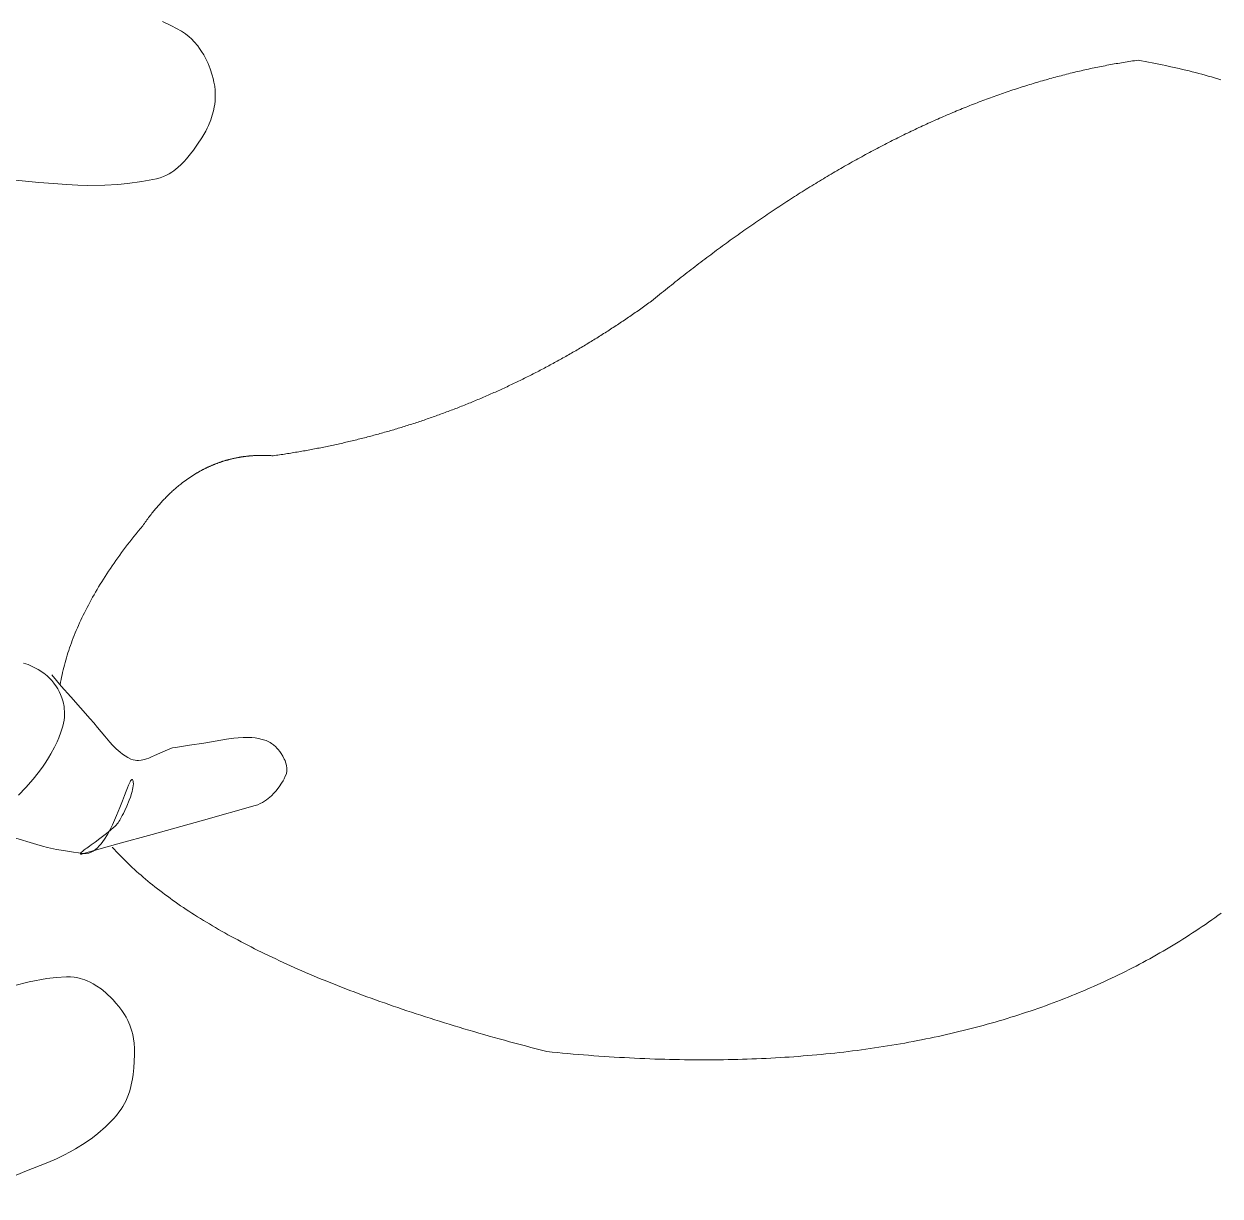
# Model space of a CAD drawing. Header units: millimetres. Extents: x 32078 to 83548, y -4690 to 56252.
# Drawn here: x 80255 to 81231, y 36970 to 37927 of the extents above; entities that cross this region are included whole.
import ezdxf

# ---------------------------------------------------------------- set-up
doc = ezdxf.new("R2010")
doc.units = ezdxf.units.MM
doc.header["$MEASUREMENT"] = 0
doc.layers.add('FURN-FREE', color=1, linetype='Continuous', lineweight=0)
doc.layers.add('PRES-PEOP', color=42, linetype='Continuous', lineweight=0)

# ---------------------------------------------------------------- blocks, each defined once
blk = doc.blocks.new('MAN14_4')
at = {"color": 0, "linetype": 'ByBlock', "lineweight": -2, "flags": 128}
blk.add_lwpolyline([(1.984, 4.7958), (1.927, 5.263), (1.912, 5.382), (1.8969, 5.486), (1.8817, 5.5766), (1.8666, 5.6556), (1.8354, 5.793), (1.8074, 5.895), (1.7834, 5.9708), (1.7422, 6.0833), (1.694, 6.194), (1.6793, 6.2219), (1.6638, 6.2463), (1.6477, 6.2679), (1.6315, 6.287), (1.6152, 6.3039), (1.599, 6.319), (1.5667, 6.3454), (1.5364, 6.3666), (1.5085, 6.384), (1.4832, 6.3983), (1.4369, 6.4218), (1.4009, 6.4382), (1.3451, 6.4616), (1.288, 6.484), (1.2579, 6.4948), (1.2295, 6.5036), (1.2028, 6.5107), (1.1777, 6.5164), (1.1306, 6.5244), (1.0897, 6.5285), (1.0542, 6.53), (1.0234, 6.5297), (0.9968, 6.5281), (0.9738, 6.5258), (0.9342, 6.5195), (0.9053, 6.513), (0.8841, 6.5071), (0.853, 6.4965), (0.823, 6.484), (0.7963, 6.4712), (0.7713, 6.4582), (0.7247, 6.431), (0.685, 6.4043), (0.6513, 6.3787), (0.6229, 6.3544), (0.5992, 6.3318), (0.5794, 6.311), (0.5629, 6.2919), (0.5359, 6.2566), (0.5176, 6.2286), (0.5051, 6.2066), (0.4882, 6.1722), (0.474, 6.136), (0.4474, 6.0485), (0.4287, 5.967)], dxfattribs=at)
blk = doc.blocks.new('*U212')
at = {"color": 7, "linetype": 'ByBlock', "lineweight": -2}
blk.add_wipeout([(255.06, 39.74), (265.04, -66.03), (265.04, -165.82), (241.67, -244.51), (162.59, -415.94), (139.31, -447.21), (68.13, -479.14), (15.58, -491.11), (-111.48, -471.82), (-230.56, -423.92), (-259.83, -385.34), (-277.12, -305.51), (-281.12, -198.41), (-277.12, -76.01), (-264.48, 34.42), (-247.19, 104.93), (-265.82, 169.46), (-247.85, 240.64), (-250.5, 247.53), (-219.9, 321.73), (-144.08, 357.72), (-132.1, 372.35), (-136.76, 402.95), (-120.8, 476.13), (-98.84, 490.1), (-78.89, 474.13), (-72.9, 453.51), (-70.9, 309.82), (-116.8, 235.32), (-88.86, 108.26), (-75.06, 45.47), (-72.23, -28.78), (-71.06, -59.59), (-46.96, -66.03), (-12.36, 5.81), (12.25, 138.86), (15.58, 220.68), (28.22, 279.89), (66.8, 305.17), (123.34, 291.86), (151.95, 250.62), (177.23, 93.62), (186.54, -74.68), (209.82, 39.08), (202.51, 94.29), (210.49, 123.56), (230.45, 133.54), (257.05, 125.55), (277.01, 103.6), (280.34, 73.67), (259.72, 53.71)], dxfattribs=at)
at = {"linetype": 'ByBlock', "lineweight": -2, "xscale": 100.0000000000001, "yscale": 100.0000000000001, "zscale": 100.0000000000001}
blk.add_blockref('MAN14_4', (-26.7, -346.77), dxfattribs=at)
blk = doc.blocks.new('MAN14_5')
at = {"color": 0, "linetype": 'ByBlock', "lineweight": -2, "flags": 128}
for points in [[(-0.7416, 6.0201), (-0.631, 6.194), (-0.6054, 6.2356), (-0.5842, 6.2729), (-0.5491, 6.3395), (-0.5245, 6.3903), (-0.4897, 6.4669), (-0.457, 6.543), (-0.4508, 6.5634), (-0.4488, 6.5839), (-0.4504, 6.6042), (-0.4551, 6.6243), (-0.4624, 6.6442), (-0.4717, 6.6637), (-0.4828, 6.6827), (-0.4953, 6.7013), (-0.5239, 6.7375), (-0.5551, 6.7714), (-0.5873, 6.803), (-0.6195, 6.8321), (-0.6829, 6.8849), (-0.7389, 6.9284), (-0.7861, 6.9637), (-0.8246, 6.992), (-0.855, 7.0145), (-0.8785, 7.0322), (-0.8962, 7.046), (-0.9093, 7.0568), (-0.9186, 7.0652), (-0.925, 7.0716), (-0.9292, 7.0765), (-0.9331, 7.0836), (-0.9329, 7.0874), (-0.931, 7.0894), (-0.925, 7.0911), (-0.915, 7.091), (-0.9085, 7.0902), (-0.8947, 7.0868), (-0.8804, 7.0817), (-0.866, 7.0753), (-0.8518, 7.068), (-0.8379, 7.0602), (-0.8245, 7.0521), (-0.7986, 7.0351), (-0.7755, 7.0186), (-0.7351, 6.9873), (-0.7057, 6.9627), (-0.6848, 6.944), (-0.6699, 6.9302), (-0.6492, 6.9101), (-0.6398, 6.9004), (-0.631, 6.891), (-0.6235, 6.8821), (-0.6163, 6.8718), (-0.6091, 6.8606), (-0.6022, 6.8486), (-0.5955, 6.836), (-0.5825, 6.8093), (-0.5704, 6.782), (-0.5593, 6.7551), (-0.539, 6.703), (-0.5222, 6.6577), (-0.5086, 6.6203), (-0.503, 6.6049), (-0.4979, 6.5913), (-0.4934, 6.5792), (-0.4894, 6.5686), (-0.4823, 6.551), (-0.4767, 6.5381), (-0.4723, 6.5291), (-0.4689, 6.5231), (-0.4662, 6.5195), (-0.4641, 6.5176), (-0.4625, 6.5169), (-0.4612, 6.5172), (-0.4594, 6.5196), (-0.4584, 6.5231), (-0.4578, 6.5267), (-0.4572, 6.5338), (-0.457, 6.543), (-0.457, 6.833), (-0.457, 7.123), (-0.457, 7.5595), (-0.457, 7.996), (-0.4582, 8.019), (-0.4613, 8.0407), (-0.4658, 8.0612), (-0.4713, 8.0804), (-0.4776, 8.0984), (-0.4844, 8.115), (-0.499, 8.1458), (-0.5137, 8.1718), (-0.5277, 8.1938), (-0.5407, 8.2123), (-0.5525, 8.2278), (-0.5739, 8.2531), (-0.5903, 8.2704), (-0.6026, 8.2823), (-0.621, 8.2984), (-0.639, 8.312), (-0.6458, 8.3163), (-0.653, 8.3199), (-0.6682, 8.3256), (-0.6839, 8.3292), (-0.6997, 8.3313), (-0.7153, 8.332), (-0.7304, 8.3316), (-0.745, 8.3304), (-0.759, 8.3285), (-0.7855, 8.3231), (-0.8088, 8.3164), (-0.829, 8.3091), (-0.8462, 8.3017), (-0.8609, 8.2944), (-0.8734, 8.2874), (-0.894, 8.274), (-0.9084, 8.2629), (-0.9184, 8.2541), (-0.9321, 8.24), (-0.944, 8.225), (-0.962, 8.1972), (-0.9767, 8.1705), (-0.9887, 8.1449), (-0.9985, 8.1205), (-1.0066, 8.0973), (-1.0191, 8.0529), (-1.0277, 8.0134), (-1.0336, 7.9785), (-1.0417, 7.9167), (-1.0508, 7.8234), (-1.061, 7.731), (-1.0761, 7.6146), (-1.09, 7.498), (-1.0915, 7.4743), (-1.0912, 7.4516), (-1.0895, 7.4298), (-1.0841, 7.3884), (-1.0715, 7.3153), (-1.0673, 7.2883), (-1.0645, 7.2651), (-1.0631, 7.2452), (-1.0627, 7.2281), (-1.0631, 7.2135), (-1.0642, 7.201), (-1.0679, 7.1799), (-1.0724, 7.1647), (-1.0768, 7.1537), (-1.0852, 7.1379), (-1.096, 7.123), (-1.1152, 7.1019), (-1.1345, 7.0834), (-1.1538, 7.0673), (-1.1727, 7.0531), (-1.2101, 7.0284), (-1.2446, 7.0088), (-1.2759, 6.9927), (-1.3324, 6.9665), (-1.4186, 6.9293), (-1.4613, 6.9105), (-1.503, 6.891), (-1.7165, 6.7855), (-1.8236, 6.7342), (-1.932, 6.685)], [(1.927, 5.263), (1.9142, 5.381), (1.8925, 5.5825), (1.882, 5.6573), (1.8708, 5.7227), (1.8591, 5.78), (1.8469, 5.8303), (1.8209, 5.9191), (1.7967, 5.9864), (1.7755, 6.0374), (1.7383, 6.1149), (1.7171, 6.1543), (1.694, 6.194), (1.6741, 6.2248), (1.6545, 6.2516), (1.6353, 6.275), (1.6166, 6.2955), (1.5985, 6.3135), (1.5811, 6.3294), (1.5474, 6.3568), (1.5169, 6.3783), (1.4896, 6.3954), (1.4652, 6.4093), (1.4217, 6.4312), (1.3886, 6.446), (1.3384, 6.466), (1.288, 6.484), (1.2351, 6.5009), (1.1877, 6.5135), (1.1455, 6.5222), (1.1079, 6.5277), (1.0744, 6.5306), (1.0446, 6.5315), (1.0182, 6.5309), (0.9948, 6.5294), (0.9533, 6.5239), (0.9215, 6.5174), (0.8973, 6.5111), (0.8605, 6.4991), (0.823, 6.484), (0.7891, 6.4683), (0.7585, 6.453), (0.731, 6.4381), (0.7063, 6.4236), (0.6841, 6.4095), (0.6449, 6.3818), (0.6134, 6.3562), (0.588, 6.3326), (0.5676, 6.3112), (0.5511, 6.2917), (0.5377, 6.2741), (0.5168, 6.2421), (0.5033, 6.217), (0.4943, 6.1975), (0.4829, 6.1674), (0.474, 6.136), (0.4571, 6.055), (0.4453, 5.978), (0.4319, 5.8315), (0.4273, 5.7013)], [(-1.0597, 6.1584), (-1.1049, 6.233), (-1.154, 6.309), (-1.1918, 6.3633), (-1.2267, 6.4085), (-1.2583, 6.4463), (-1.2869, 6.478), (-1.3124, 6.5046), (-1.3584, 6.5485), (-1.3937, 6.5792), (-1.4206, 6.6009), (-1.4615, 6.6313), (-1.503, 6.659), (-1.5263, 6.6724), (-1.5495, 6.6834), (-1.5724, 6.6924), (-1.5948, 6.6995), (-1.6164, 6.705), (-1.6371, 6.7091), (-1.657, 6.712), (-1.695, 6.7149), (-1.729, 6.7145), (-1.7589, 6.7118), (-1.7852, 6.7076), (-1.8082, 6.7025), (-1.8283, 6.697), (-1.863, 6.6845), (-1.8886, 6.673), (-1.9075, 6.663), (-1.9352, 6.6458), (-1.962, 6.626), (-2.003, 6.5901), (-2.0366, 6.555), (-2.0642, 6.5211), (-2.087, 6.4884)]]:
    blk.add_lwpolyline(points, dxfattribs=at)
blk = doc.blocks.new('*U214')
at = {"color": 7, "linetype": 'ByBlock', "lineweight": -2}
blk.add_wipeout([(255.06, 39.74), (265.04, -66.03), (265.04, -165.82), (241.67, -244.51), (162.59, -415.94), (139.31, -447.21), (68.13, -479.14), (15.58, -491.11), (-111.48, -471.82), (-230.56, -423.92), (-259.83, -385.34), (-277.12, -305.51), (-281.12, -198.41), (-277.12, -76.01), (-264.48, 34.42), (-247.19, 104.93), (-265.82, 169.46), (-247.85, 240.64), (-250.5, 247.53), (-219.9, 321.73), (-144.08, 357.72), (-132.1, 372.35), (-136.76, 402.95), (-120.8, 476.13), (-98.84, 490.1), (-78.89, 474.13), (-72.9, 453.51), (-70.9, 309.82), (-116.8, 235.32), (-88.86, 108.26), (-75.06, 45.47), (-72.23, -28.78), (-71.06, -59.59), (-46.96, -66.03), (-12.36, 5.81), (12.25, 138.86), (15.58, 220.68), (28.22, 279.89), (66.8, 305.17), (123.34, 291.86), (151.95, 250.62), (177.23, 93.62), (186.54, -74.68), (209.82, 39.08), (202.51, 94.29), (210.49, 123.56), (230.45, 133.54), (257.05, 125.55), (277.01, 103.6), (280.34, 73.67), (259.72, 53.71)], dxfattribs=at)
at = {"linetype": 'ByBlock', "lineweight": -2, "xscale": 100, "yscale": 100, "zscale": 100}
blk.add_blockref('MAN14_5', (-26.7, -346.77), dxfattribs=at)

msp = doc.modelspace()

# ---------------------------------------------------------------- hatches: boundary and pattern name
at = {"layer": 'FURN-FREE'}
h = msp.add_hatch(color=7, dxfattribs=at)
edge = h.paths.add_edge_path()
edge.add_line((79281.06, 36803.22), (79364.14, 38434.84))
edge.add_line((79364.14, 38434.84), (79364.14, 38434.83))
edge.add_line((79364.14, 38434.83), (79383.85, 38518.92))
edge.add_spline(control_points=[(79383.85, 38518.92), (79386.95, 38532.16), (79390.63, 38545.25), (79394.53, 38558.3), (79398.44, 38571.34), (79402.83, 38584.2), (79407.56, 38596.97), (79412.32, 38609.78), (79417.26, 38622.49), (79422.41, 38635.15), (79427.58, 38647.87), (79432.96, 38660.49), (79438.52, 38673.06), (79445.67, 38689.23), (79453.37, 38705.11), (79461.49, 38720.83), (79469.56, 38736.45), (79478.32, 38751.64), (79487.55, 38766.61), (79496.8, 38781.61), (79506.5, 38796.23), (79516.62, 38810.66), (79526.83, 38825.22), (79537.51, 38839.35), (79548.62, 38853.26), (79570.11, 38880.16), (79592.86, 38905.75), (79616.61, 38930.73), (79640.27, 38955.63), (79665.22, 38978.85), (79691.38, 39001.16), (79732.94, 39036.6), (79775.64, 39070.04), (79821.35, 39099.85), (79856.28, 39122.64), (79891.99, 39143.64), (79928.33, 39163.99), (79964.7, 39184.35), (80001.2, 39204.01), (80038.78, 39222.16), (80090.94, 39247.35), (80144.27, 39269.26), (80199.05, 39288.02), (80212.59, 39292.66), (80226.25, 39296.65), (80240.05, 39300.44), (80253.72, 39304.2), (80267.34, 39307.45), (80281.31, 39310.43), (80345.24, 39324.08), (80409.56, 39336.72), (80474.17, 39334.62), (80474.2, 39334.61), (80474.22, 39334.61), (80474.24, 39334.61), (80492.08, 39333.27), (80509.9, 39332.24), (80527.67, 39329.68), (80566.31, 39324.13), (80597.56, 39296.34), (80629.22, 39272.29), (80629.64, 39271.97), (80630.03, 39271.66), (80630.38, 39271.27), (80634.09, 39267.17), (80637.28, 39262.87), (80640.38, 39258.32), (80648.58, 39246.33), (80655.87, 39234.38), (80661.96, 39220.97), (80675.45, 39191.26), (80684.92, 39160.66), (80687.31, 39128.84), (80688.56, 39112.19), (80689.07, 39095.54), (80689.16, 39078.88), (80689.25, 39061.07), (80690.68, 39043.15), (80688.63, 39025.43), (80687.49, 39015.56), (80686.3, 39005.71), (80685.15, 38995.85), (80684.57, 38990.91), (80683.99, 38985.97), (80683.41, 38981.03), (80682.83, 38976.04), (80681.89, 38971.12), (80680.78, 38966.21), (80673.45, 38933.97), (80662.95, 38902.67), (80648.97, 38872.69), (80634.99, 38842.7), (80620.47, 38813.3), (80604.86, 38784.29), (80597.91, 38771.36), (80590.96, 38758.43), (80583.82, 38745.61), (80576.69, 38732.81), (80569.19, 38720.23), (80562.05, 38707.44), (80547.79, 38681.92), (80533.44, 38656.4), (80521.31, 38629.8), (80502.3, 38588.11), (80483.46, 38546.34), (80464.49, 38504.62), (80440.17, 38451.14), (80415.79, 38397.68), (80391.47, 38344.2), (80374.8, 38307.54), (80357.88, 38270.9), (80344.37, 38232.96), (80330.08, 38192.8), (80316.01, 38152.58), (80301.88, 38112.37), (80280.18, 38050.61), (80258.49, 37988.86), (80236.88, 37927.06), (80221.16, 37882.1), (80207.06, 37836.6), (80193.65, 37790.86), (80186.95, 37767.98), (80180.82, 37744.97), (80174.99, 37721.86), (80169.15, 37698.75), (80163.45, 37675.62), (80158.28, 37652.36), (80153.57, 37631.19), (80149, 37610), (80144.89, 37588.71), (80140.79, 37567.43), (80136.73, 37546.14), (80132.73, 37524.84), (80128.73, 37503.54), (80124.81, 37482.23), (80120.81, 37460.93), (80116.82, 37439.64), (80112.97, 37418.32), (80108.19, 37397.19), (80100.06, 37361.31), (80091.61, 37325.51), (80083.25, 37289.68), (80079.08, 37271.76), (80074.85, 37253.85), (80070.67, 37235.93), (80066.49, 37218.01), (80062.85, 37199.99), (80059.46, 37181.89), (80057.29, 37170.32), (80055.51, 37158.69), (80054.25, 37146.99), (80053, 37135.28), (80051.84, 37123.56), (80050.77, 37111.83), (80049.7, 37100.1), (80048.78, 37088.36), (80047.69, 37076.63), (80046.6, 37064.92), (80045.31, 37053.23), (80043.69, 37041.57), (80042.04, 37029.64), (80040.16, 37017.75), (80038, 37005.9), (80035.84, 36994.04), (80033.66, 36982.18), (80031.5, 36970.32), (80029.34, 36958.46), (80027.15, 36946.61), (80025.05, 36934.73), (80022.46, 36920.08), (80021.58, 36905.18), (80020.31, 36890.35), (80019.46, 36880.46), (80018.64, 36870.56), (80017.83, 36860.66), (80016.86, 36848.61), (80015.9, 36836.56), (80015.08, 36824.5), (80014.23, 36812.04), (80014.73, 36799.54), (80014.27, 36787.06), (80013.82, 36774.6), (80012.9, 36762.18), (80011.99, 36749.74), (80008.77, 36705.7), (80002.63, 36662.18), (79992.43, 36618.81), (79983.32, 36580.08), (79965.3, 36545.11), (79944.92, 36510.56), (79934.02, 36492.09), (79922.41, 36475.05), (79908.33, 36459.04), (79901.32, 36451.06), (79893.88, 36443.88), (79885.81, 36437.02), (79873.91, 36426.91), (79861.59, 36418.1), (79848.31, 36409.67), (79834.17, 36400.7), (79819.8, 36393.35), (79803.56, 36388.68), (79771.44, 36379.45), (79739.13, 36376.35), (79706.63, 36376.05), (79673.2, 36375.75), (79639.65, 36377.81), (79606.2, 36381.11), (79575.88, 36384.09), (79546.29, 36389), (79516.81, 36399), (79461.13, 36417.89), (79411.24, 36450.36), (79374.5, 36495.88), (79373.93, 36496.58), (79373.51, 36497.36), (79372.98, 36498.06), (79370.54, 36501.25), (79367.84, 36504.32), (79365.38, 36507.47), (79338.91, 36541.26), (79318.81, 36589.81), (79307.88, 36623.97), (79307.84, 36624.09), (79307.96, 36623.37), (79307.92, 36623.52), (79304.81, 36636.49), (79301.5, 36649.68), (79298.02, 36662.7), (79294.08, 36677.45), (79289.4, 36692.21), (79285.75, 36706.83), (79285.56, 36707.56), (79285.81, 36703.8), (79285.73, 36704.53), (79284.55, 36714.87), (79279.96, 36725.41), (79279.47, 36736.15), (79278.43, 36758.99), (79279.03, 36781.94), (79281.14, 36804.68)], knot_values=[0, 0, 0, 0, 0.007408, 0.007408, 0.007408, 0.014816, 0.014816, 0.014816, 0.022253, 0.022253, 0.022253, 0.029731, 0.029731, 0.029731, 0.039355, 0.039355, 0.039355, 0.048918, 0.048918, 0.048918, 0.058499, 0.058499, 0.058499, 0.068172, 0.068172, 0.068172, 0.086885, 0.086885, 0.086885, 0.105533, 0.105533, 0.105533, 0.13516, 0.13516, 0.13516, 0.157805, 0.157805, 0.157805, 0.180468, 0.180468, 0.180468, 0.211926, 0.211926, 0.211926, 0.219703, 0.219703, 0.219703, 0.22741, 0.22741, 0.22741, 0.262698, 0.262698, 0.262698, 0.262711, 0.262711, 0.262711, 0.272451, 0.272451, 0.272451, 0.293628, 0.293628, 0.293628, 0.29391, 0.29391, 0.29391, 0.29688, 0.29688, 0.29688, 0.304711, 0.304711, 0.304711, 0.322059, 0.322059, 0.322059, 0.331134, 0.331134, 0.331134, 0.340838, 0.340838, 0.340838, 0.346246, 0.346246, 0.346246, 0.348955, 0.348955, 0.348955, 0.351687, 0.351687, 0.351687, 0.369621, 0.369621, 0.369621, 0.387556, 0.387556, 0.387556, 0.395551, 0.395551, 0.395551, 0.403528, 0.403528, 0.403528, 0.419445, 0.419445, 0.419445, 0.444402, 0.444402, 0.444402, 0.476403, 0.476403, 0.476403, 0.498334, 0.498334, 0.498334, 0.521545, 0.521545, 0.521545, 0.557196, 0.557196, 0.557196, 0.583139, 0.583139, 0.583139, 0.596116, 0.596116, 0.596116, 0.609094, 0.609094, 0.609094, 0.620902, 0.620902, 0.620902, 0.632706, 0.632706, 0.632706, 0.644508, 0.644508, 0.644508, 0.656304, 0.656304, 0.656304, 0.676341, 0.676341, 0.676341, 0.686362, 0.686362, 0.686362, 0.696383, 0.696383, 0.696383, 0.702789, 0.702789, 0.702789, 0.709202, 0.709202, 0.709202, 0.715618, 0.715618, 0.715618, 0.722024, 0.722024, 0.722024, 0.728582, 0.728582, 0.728582, 0.735148, 0.735148, 0.735148, 0.741714, 0.741714, 0.741714, 0.749817, 0.749817, 0.749817, 0.755226, 0.755226, 0.755226, 0.761811, 0.761811, 0.761811, 0.768608, 0.768608, 0.768608, 0.775398, 0.775398, 0.775398, 0.79943, 0.79943, 0.79943, 0.820892, 0.820892, 0.820892, 0.832364, 0.832364, 0.832364, 0.838083, 0.838083, 0.838083, 0.846508, 0.846508, 0.846508, 0.855483, 0.855483, 0.855483, 0.873229, 0.873229, 0.873229, 0.891483, 0.891483, 0.891483, 0.908035, 0.908035, 0.908035, 0.939289, 0.939289, 0.939289, 0.939771, 0.939771, 0.939771, 0.941967, 0.941967, 0.941967, 0.965553, 0.965553, 0.965553, 0.965635, 0.965635, 0.965635, 0.972972, 0.972972, 0.972972, 0.981288, 0.981288, 0.981288, 0.981704, 0.981704, 0.981704, 0.987556, 0.987556, 0.987556, 1, 1, 1, 1], degree=3, periodic=0)
edge.add_line((79281.14, 36804.68), (79281.06, 36803.22))

# ---------------------------------------------------------------- linework, layer by layer
at = {"layer": 'FURN-FREE', "flags": 128}
for points in [[(80767.39, 37700.72), (80769, 37702.05), (80770.62, 37703.37), (80772.23, 37704.68), (80773.85, 37705.99), (80775.46, 37707.3), (80777.07, 37708.6), (80778.69, 37709.9), (80780.3, 37711.2), (80781.91, 37712.48), (80783.52, 37713.77), (80785.13, 37715.05), (80786.74, 37716.33), (80788.35, 37717.6), (80789.96, 37718.87), (80791.57, 37720.13), (80793.18, 37721.39), (80794.78, 37722.64), (80796.39, 37723.9), (80798, 37725.14), (80799.6, 37726.38), (80801.21, 37727.62), (80802.82, 37728.85), (80804.42, 37730.08), (80806.02, 37731.31), (80807.63, 37732.53), (80809.23, 37733.74), (80810.83, 37734.95), (80812.43, 37736.16), (80814.04, 37737.36), (80815.64, 37738.56), (80817.24, 37739.75), (80818.84, 37740.94), (80820.44, 37742.13), (80822.04, 37743.31), (80823.64, 37744.48), (80825.23, 37745.66), (80826.83, 37746.82), (80828.43, 37747.99), (80830.02, 37749.14), (80831.62, 37750.3), (80833.22, 37751.45), (80834.81, 37752.59), (80836.4, 37753.74), (80838, 37754.87), (80839.59, 37756), (80841.19, 37757.13), (80842.78, 37758.26), (80844.37, 37759.38), (80845.96, 37760.49), (80847.55, 37761.6), (80849.14, 37762.71), (80850.73, 37763.81), (80852.32, 37764.91), (80853.91, 37766), (80855.5, 37767.09), (80857.09, 37768.17), (80858.67, 37769.25), (80860.26, 37770.33), (80861.85, 37771.4), (80863.43, 37772.47), (80865.02, 37773.53), (80866.6, 37774.59), (80868.19, 37775.64), (80869.77, 37776.69), (80871.35, 37777.74), (80872.94, 37778.78), (80874.52, 37779.81), (80876.1, 37780.85), (80877.68, 37781.87), (80879.26, 37782.9), (80880.84, 37783.92), (80882.42, 37784.93), (80884, 37785.94), (80885.58, 37786.95), (80887.16, 37787.95), (80888.74, 37788.95), (80890.31, 37789.94), (80891.89, 37790.93), (80893.47, 37791.91), (80895.04, 37792.89), (80896.62, 37793.87), (80898.19, 37794.84), (80899.77, 37795.8), (80901.34, 37796.77), (80902.91, 37797.72), (80904.49, 37798.68), (80906.06, 37799.63), (80907.63, 37800.57), (80909.2, 37801.51), (80910.77, 37802.45), (80912.34, 37803.38), (80913.91, 37804.31), (80915.48, 37805.23), (80917.05, 37806.15), (80918.62, 37807.06), (80920.19, 37807.97), (80921.75, 37808.88), (80923.32, 37809.78), (80924.89, 37810.67), (80926.45, 37811.57), (80928.02, 37812.45), (80929.58, 37813.34), (80931.15, 37814.22), (80932.71, 37815.09), (80934.27, 37815.96), (80935.84, 37816.83), (80937.4, 37817.69), (80938.96, 37818.55), (80940.52, 37819.4), (80942.08, 37820.25), (80943.64, 37821.09), (80945.2, 37821.93), (80946.76, 37822.77), (80948.32, 37823.6), (80949.88, 37824.43), (80951.43, 37825.25), (80952.99, 37826.07), (80954.55, 37826.88), (80956.1, 37827.69), (80957.66, 37828.5), (80959.21, 37829.3), (80960.77, 37830.09), (80962.32, 37830.88), (80963.87, 37831.67), (80965.43, 37832.46), (80966.98, 37833.23), (80968.53, 37834.01), (80970.08, 37834.78), (80971.63, 37835.54), (80973.19, 37836.31), (80974.74, 37837.06), (80976.28, 37837.81), (80977.83, 37838.56), (80979.38, 37839.31), (80980.93, 37840.05), (80982.48, 37840.78), (80984.02, 37841.51), (80985.57, 37842.24), (80987.12, 37842.96), (80988.66, 37843.68), (80990.21, 37844.39), (80991.75, 37845.1), (80993.29, 37845.81), (80994.84, 37846.51), (80996.38, 37847.2), (80997.92, 37847.89), (80999.47, 37848.58), (81001.01, 37849.26), (81002.55, 37849.94), (81004.09, 37850.61), (81005.63, 37851.28), (81007.17, 37851.95), (81008.71, 37852.61), (81010.24, 37853.27), (81011.78, 37853.92), (81013.32, 37854.57), (81014.86, 37855.21), (81016.39, 37855.85), (81017.93, 37856.48), (81019.46, 37857.11), (81021, 37857.74), (81022.53, 37858.36), (81024.07, 37858.98), (81025.6, 37859.59), (81027.13, 37860.2), (81028.66, 37860.81), (81030.2, 37861.4), (81031.73, 37862), (81033.26, 37862.59), (81034.79, 37863.18), (81036.32, 37863.76), (81037.85, 37864.34), (81039.38, 37864.91), (81040.9, 37865.48), (81042.43, 37866.05), (81043.96, 37866.61), (81045.49, 37867.16), (81047.01, 37867.71), (81048.54, 37868.26), (81050.06, 37868.8), (81051.59, 37869.34), (81053.11, 37869.88), (81054.63, 37870.41), (81056.16, 37870.93), (81057.68, 37871.45), (81059.2, 37871.97), (81060.72, 37872.48), (81062.24, 37872.99), (81063.77, 37873.5), (81065.29, 37873.99), (81066.81, 37874.49), (81068.32, 37874.98), (81069.84, 37875.47), (81071.36, 37875.95), (81072.88, 37876.43), (81074.4, 37876.9), (81075.91, 37877.37), (81077.43, 37877.83), (81077.43, 37877.83), (81078.94, 37878.29), (81080.46, 37878.75), (81081.97, 37879.2), (81083.49, 37879.65), (81085, 37880.09), (81086.51, 37880.53), (81088.03, 37880.96), (81089.54, 37881.39), (81091.05, 37881.82), (81092.56, 37882.24), (81094.07, 37882.65), (81095.58, 37883.06), (81097.09, 37883.47), (81098.6, 37883.88), (81100.11, 37884.27), (81101.62, 37884.67), (81103.12, 37885.06), (81104.63, 37885.44), (81106.14, 37885.83), (81107.64, 37886.2), (81109.15, 37886.58), (81110.65, 37886.94), (81112.16, 37887.31), (81113.66, 37887.67), (81115.16, 37888.02), (81116.67, 37888.37), (81118.17, 37888.72), (81119.67, 37889.06), (81121.17, 37889.4), (81122.67, 37889.73), (81124.17, 37890.06), (81125.67, 37890.39), (81127.17, 37890.71), (81128.67, 37891.02), (81130.17, 37891.34), (81131.67, 37891.64), (81133.17, 37891.95), (81134.66, 37892.24), (81136.16, 37892.54), (81137.65, 37892.83), (81139.15, 37893.11), (81140.64, 37893.39), (81142.14, 37893.67), (81143.63, 37893.94), (81145.13, 37894.21), (81146.62, 37894.47), (81148.11, 37894.73), (81149.6, 37894.99), (81151.09, 37895.24), (81152.58, 37895.49), (81154.08, 37895.73), (81155.56, 37895.96), (81157.05, 37896.2), (81158.54, 37896.43), (81160.03, 37896.65), (81161.52, 37896.87), (81163.01, 37897.09), (81164.49, 37897.3)], [(81164.49, 37897.3), (81167.37, 37896.78), (81170.23, 37896.25), (81173.08, 37895.72), (81175.92, 37895.17), (81178.73, 37894.62), (81181.54, 37894.05), (81184.33, 37893.47), (81187.1, 37892.89), (81189.86, 37892.29), (81192.61, 37891.68), (81195.34, 37891.07), (81198.06, 37890.44), (81200.76, 37889.81), (81203.44, 37889.16), (81206.12, 37888.5), (81208.77, 37887.84), (81211.42, 37887.16), (81214.05, 37886.48), (81216.66, 37885.78), (81219.26, 37885.07), (81221.84, 37884.36), (81224.41, 37883.63), (81226.97, 37882.9), (81229.51, 37882.15), (81232.03, 37881.4)], [(80458.42, 37574.42), (80459.72, 37574.61), (80461.03, 37574.79), (80462.34, 37574.98), (80463.65, 37575.17), (80464.95, 37575.37), (80466.26, 37575.57), (80467.56, 37575.76), (80468.86, 37575.97), (80470.16, 37576.17), (80471.47, 37576.38), (80472.77, 37576.58), (80474.07, 37576.8), (80475.36, 37577.01), (80476.66, 37577.22), (80477.96, 37577.44), (80479.26, 37577.66), (80480.55, 37577.89), (80481.85, 37578.11), (80483.14, 37578.34), (80484.44, 37578.57), (80485.73, 37578.8), (80487.02, 37579.04), (80488.31, 37579.28), (80489.6, 37579.52), (80490.89, 37579.76), (80492.18, 37580), (80493.47, 37580.25), (80494.75, 37580.5), (80496.04, 37580.75), (80497.33, 37581.01), (80498.61, 37581.27), (80499.89, 37581.53), (80501.18, 37581.79), (80502.46, 37582.05), (80503.74, 37582.32), (80505.02, 37582.59), (80506.3, 37582.86), (80507.58, 37583.13), (80508.86, 37583.41), (80510.14, 37583.69), (80511.41, 37583.97), (80512.69, 37584.25), (80513.96, 37584.54), (80515.24, 37584.83), (80516.51, 37585.12), (80517.78, 37585.41), (80519.06, 37585.71), (80520.33, 37586.01), (80521.6, 37586.31), (80522.87, 37586.61), (80524.14, 37586.92), (80525.4, 37587.22), (80526.67, 37587.54), (80527.94, 37587.85), (80529.2, 37588.16), (80530.47, 37588.48), (80531.73, 37588.8), (80532.99, 37589.12), (80534.26, 37589.45), (80535.52, 37589.78), (80536.78, 37590.11), (80538.04, 37590.44), (80539.3, 37590.77), (80540.56, 37591.11), (80541.81, 37591.45), (80543.07, 37591.79), (80544.33, 37592.14), (80545.58, 37592.48), (80546.84, 37592.83), (80548.09, 37593.18), (80549.34, 37593.54), (80550.59, 37593.89), (80551.84, 37594.25), (80553.1, 37594.61), (80554.34, 37594.98), (80555.59, 37595.34), (80556.84, 37595.71), (80558.09, 37596.08), (80559.34, 37596.46), (80560.58, 37596.83), (80561.83, 37597.21), (80563.07, 37597.59), (80564.31, 37597.97), (80565.56, 37598.36), (80566.8, 37598.75), (80568.04, 37599.14), (80569.28, 37599.53), (80570.52, 37599.93), (80571.76, 37600.32), (80572.99, 37600.72), (80574.23, 37601.13), (80575.47, 37601.53), (80576.7, 37601.94), (80577.94, 37602.35), (80579.17, 37602.76), (80580.4, 37603.17), (80581.63, 37603.59), (80582.86, 37604.01), (80584.1, 37604.43), (80585.32, 37604.86), (80586.55, 37605.28), (80587.78, 37605.71), (80589.01, 37606.15), (80590.24, 37606.58), (80591.46, 37607.02), (80592.69, 37607.45), (80593.91, 37607.9), (80595.13, 37608.34), (80596.36, 37608.79), (80597.58, 37609.23), (80598.8, 37609.68), (80600.02, 37610.14), (80601.24, 37610.59), (80602.46, 37611.05), (80603.67, 37611.51), (80604.89, 37611.98), (80606.11, 37612.44), (80607.32, 37612.91), (80608.54, 37613.38), (80609.75, 37613.85), (80610.96, 37614.33), (80612.18, 37614.81), (80613.39, 37615.29), (80614.6, 37615.77), (80615.81, 37616.25), (80617.02, 37616.74), (80618.22, 37617.23), (80619.43, 37617.72), (80620.64, 37618.22), (80621.84, 37618.71), (80623.05, 37619.21), (80624.25, 37619.71), (80625.46, 37620.22), (80626.66, 37620.73), (80627.86, 37621.23), (80629.06, 37621.75), (80630.26, 37622.26), (80631.46, 37622.78), (80632.66, 37623.3), (80633.86, 37623.82), (80635.05, 37624.34), (80636.25, 37624.87), (80637.45, 37625.39), (80638.64, 37625.93), (80639.83, 37626.46), (80641.03, 37626.99), (80642.22, 37627.53), (80643.41, 37628.07), (80644.6, 37628.62), (80645.79, 37629.16), (80646.98, 37629.71), (80648.17, 37630.26), (80649.35, 37630.81), (80650.54, 37631.37), (80651.73, 37631.93), (80652.91, 37632.49), (80654.1, 37633.05), (80655.28, 37633.61), (80656.46, 37634.18), (80657.64, 37634.75), (80658.83, 37635.32), (80660.01, 37635.9), (80661.18, 37636.47), (80662.36, 37637.05), (80663.54, 37637.63), (80664.72, 37638.22), (80665.89, 37638.81), (80667.07, 37639.39), (80668.24, 37639.99), (80669.42, 37640.58), (80670.59, 37641.18), (80671.76, 37641.77), (80672.94, 37642.38), (80674.11, 37642.98), (80675.28, 37643.59), (80676.44, 37644.19), (80677.61, 37644.8), (80678.78, 37645.42), (80679.95, 37646.03), (80681.11, 37646.65), (80682.28, 37647.27), (80683.44, 37647.9), (80684.61, 37648.52), (80685.77, 37649.15), (80686.93, 37649.78), (80688.09, 37650.41), (80689.25, 37651.05), (80690.41, 37651.68), (80691.57, 37652.32), (80692.73, 37652.97), (80693.89, 37653.61), (80695.04, 37654.26), (80696.2, 37654.91), (80697.35, 37655.56), (80698.51, 37656.21), (80699.66, 37656.87), (80700.81, 37657.53), (80701.96, 37658.19), (80701.96, 37658.19), (80703.11, 37658.86), (80704.26, 37659.52), (80705.41, 37660.19), (80706.56, 37660.86), (80707.71, 37661.54), (80708.85, 37662.21), (80710, 37662.89), (80711.15, 37663.57), (80712.29, 37664.26), (80713.43, 37664.94), (80714.58, 37665.63), (80715.72, 37666.32), (80716.86, 37667.02), (80718, 37667.71), (80719.14, 37668.41), (80720.28, 37669.11), (80721.42, 37669.81), (80722.55, 37670.52), (80723.69, 37671.23), (80724.83, 37671.94), (80725.96, 37672.65), (80727.09, 37673.36), (80728.23, 37674.08), (80729.36, 37674.8), (80730.49, 37675.52), (80731.62, 37676.25), (80732.75, 37676.98), (80733.88, 37677.71), (80735.01, 37678.44), (80736.14, 37679.17), (80737.26, 37679.91), (80738.39, 37680.65), (80739.52, 37681.39), (80740.64, 37682.13), (80741.76, 37682.88), (80742.89, 37683.63), (80744.01, 37684.38), (80745.13, 37685.14), (80746.25, 37685.89), (80747.37, 37686.65), (80748.49, 37687.41), (80749.61, 37688.17), (80750.72, 37688.94), (80751.84, 37689.71), (80752.96, 37690.48), (80754.07, 37691.25), (80755.18, 37692.03), (80756.3, 37692.81), (80757.41, 37693.59), (80758.52, 37694.37), (80759.63, 37695.16), (80760.74, 37695.94), (80761.85, 37696.73), (80762.96, 37697.53), (80764.07, 37698.32), (80765.18, 37699.12), (80766.28, 37699.92), (80767.39, 37700.72)], [(80351.96, 37517.34), (80352.63, 37518.3), (80353.3, 37519.25), (80353.97, 37520.19), (80354.64, 37521.13), (80355.32, 37522.06), (80356, 37522.97), (80356.68, 37523.89), (80357.37, 37524.79), (80358.05, 37525.68), (80358.74, 37526.57), (80359.44, 37527.45), (80360.13, 37528.32), (80360.83, 37529.18), (80361.53, 37530.04), (80362.23, 37530.88), (80362.94, 37531.72), (80363.65, 37532.55), (80364.36, 37533.38), (80365.07, 37534.19), (80365.78, 37535), (80366.5, 37535.79), (80367.22, 37536.58), (80367.95, 37537.36), (80368.67, 37538.14), (80369.4, 37538.9), (80370.13, 37539.66), (80370.87, 37540.41), (80371.61, 37541.15), (80372.34, 37541.89), (80373.09, 37542.61), (80373.83, 37543.33), (80374.58, 37544.04), (80375.33, 37544.74), (80376.08, 37545.43), (80376.83, 37546.11), (80377.59, 37546.79), (80378.35, 37547.46), (80379.11, 37548.12), (80379.88, 37548.77), (80380.65, 37549.42), (80381.42, 37550.05), (80382.19, 37550.68), (80382.97, 37551.3), (80383.75, 37551.91), (80384.53, 37552.52), (80384.92, 37552.82), (80385.31, 37553.11), (80385.7, 37553.41), (80386.1, 37553.7), (80386.49, 37553.99), (80386.89, 37554.28), (80387.28, 37554.57), (80387.68, 37554.85), (80388.07, 37555.13), (80388.47, 37555.41), (80388.87, 37555.69), (80389.27, 37555.97), (80389.67, 37556.24), (80390.07, 37556.52), (80390.47, 37556.79), (80390.87, 37557.06), (80391.27, 37557.32), (80391.67, 37557.59), (80392.08, 37557.85), (80392.48, 37558.11), (80392.88, 37558.37), (80393.29, 37558.62), (80393.69, 37558.88), (80394.1, 37559.13), (80394.51, 37559.38), (80394.92, 37559.63), (80395.32, 37559.88), (80395.73, 37560.12), (80396.14, 37560.36), (80396.55, 37560.6), (80396.96, 37560.84), (80397.38, 37561.08), (80397.79, 37561.31), (80398.2, 37561.54), (80398.61, 37561.77), (80399.03, 37562), (80399.44, 37562.23), (80399.86, 37562.45), (80400.27, 37562.67), (80400.69, 37562.89), (80401.11, 37563.11), (80401.53, 37563.33), (80401.95, 37563.54), (80402.37, 37563.75), (80402.79, 37563.96), (80403.21, 37564.17), (80403.63, 37564.38), (80404.05, 37564.58), (80404.47, 37564.78), (80404.9, 37564.98), (80405.32, 37565.18), (80405.74, 37565.37), (80406.17, 37565.57), (80406.6, 37565.76), (80407.02, 37565.95), (80407.45, 37566.14), (80407.88, 37566.32), (80408.31, 37566.51), (80408.73, 37566.69), (80409.16, 37566.87), (80409.59, 37567.04), (80410.03, 37567.22), (80410.46, 37567.39), (80410.89, 37567.56), (80411.32, 37567.73), (80411.76, 37567.9), (80412.19, 37568.07), (80412.63, 37568.23), (80413.06, 37568.39), (80413.5, 37568.55), (80413.94, 37568.71), (80414.37, 37568.86), (80414.81, 37569.02), (80415.25, 37569.17), (80415.69, 37569.32), (80416.13, 37569.46), (80416.57, 37569.61), (80417.01, 37569.75), (80417.45, 37569.89), (80417.9, 37570.03), (80418.34, 37570.17), (80418.78, 37570.3), (80419.23, 37570.44), (80419.68, 37570.57), (80420.12, 37570.7), (80420.57, 37570.82), (80421.02, 37570.95), (80421.46, 37571.07), (80421.91, 37571.19), (80422.36, 37571.31), (80422.81, 37571.43), (80423.26, 37571.54), (80423.71, 37571.66), (80424.17, 37571.77), (80424.62, 37571.87), (80425.07, 37571.98), (80425.53, 37572.09), (80425.98, 37572.19), (80426.43, 37572.29), (80426.89, 37572.39), (80427.35, 37572.48), (80427.8, 37572.58), (80428.26, 37572.67), (80428.72, 37572.76), (80429.18, 37572.85), (80429.64, 37572.94), (80430.1, 37573.02), (80430.56, 37573.1), (80431.02, 37573.18), (80431.49, 37573.26), (80431.95, 37573.34), (80432.41, 37573.41), (80432.88, 37573.49), (80433.34, 37573.56), (80433.81, 37573.62), (80434.27, 37573.69), (80434.74, 37573.75), (80435.21, 37573.82), (80435.68, 37573.88), (80436.14, 37573.94), (80436.61, 37573.99), (80437.08, 37574.05), (80437.55, 37574.1), (80438.03, 37574.15), (80438.5, 37574.2), (80438.97, 37574.24), (80439.44, 37574.29), (80439.92, 37574.33), (80440.39, 37574.37), (80440.87, 37574.41), (80441.34, 37574.44), (80441.82, 37574.47), (80442.3, 37574.51), (80442.78, 37574.54), (80443.26, 37574.56), (80443.73, 37574.59), (80444.21, 37574.61), (80444.7, 37574.64), (80445.18, 37574.66), (80445.66, 37574.67), (80446.14, 37574.69), (80446.62, 37574.7), (80447.11, 37574.71), (80447.59, 37574.72), (80448.08, 37574.73), (80448.56, 37574.74), (80449.05, 37574.74), (80449.54, 37574.74), (80450.02, 37574.74), (80450.51, 37574.74), (80451, 37574.73), (80451.49, 37574.73), (80451.98, 37574.72), (80451.98, 37574.72), (80452.47, 37574.71), (80452.96, 37574.7), (80453.46, 37574.68), (80454.44, 37574.65), (80455.43, 37574.6), (80456.42, 37574.55), (80457.42, 37574.49), (80458.42, 37574.42)], [(80681.84, 37088.07), (80677.43, 37089.21), (80673.04, 37090.34), (80668.68, 37091.49), (80664.34, 37092.63), (80660.03, 37093.78), (80655.74, 37094.94), (80651.47, 37096.1), (80647.23, 37097.26), (80643.02, 37098.43), (80638.83, 37099.6), (80634.66, 37100.78), (80630.52, 37101.96), (80626.4, 37103.14), (80622.31, 37104.33), (80618.24, 37105.53), (80614.2, 37106.72), (80610.18, 37107.92), (80606.18, 37109.13), (80602.21, 37110.34), (80598.27, 37111.56), (80594.35, 37112.78), (80590.45, 37114), (80586.58, 37115.23), (80582.73, 37116.46), (80578.9, 37117.69), (80575.11, 37118.93), (80571.33, 37120.18), (80567.58, 37121.43), (80563.86, 37122.68), (80560.15, 37123.94), (80556.48, 37125.2), (80552.83, 37126.46), (80549.2, 37127.73), (80545.6, 37129.01), (80542.02, 37130.29), (80538.46, 37131.57), (80534.93, 37132.86), (80531.43, 37134.15), (80527.95, 37135.44), (80524.49, 37136.74), (80521.06, 37138.05), (80517.65, 37139.36), (80514.27, 37140.67), (80510.91, 37141.99), (80507.58, 37143.31), (80504.27, 37144.63), (80500.98, 37145.96), (80497.72, 37147.3), (80494.49, 37148.64), (80491.28, 37149.98), (80488.09, 37151.32), (80484.93, 37152.68), (80481.79, 37154.03), (80478.68, 37155.39), (80475.59, 37156.75), (80472.52, 37158.12), (80469.49, 37159.49), (80466.47, 37160.87), (80463.48, 37162.25), (80460.51, 37163.64), (80457.57, 37165.03), (80454.65, 37166.42), (80451.76, 37167.82), (80448.89, 37169.22), (80446.05, 37170.63), (80443.23, 37172.04), (80440.43, 37173.45), (80437.66, 37174.87), (80434.92, 37176.29), (80432.2, 37177.72), (80429.5, 37179.15), (80426.83, 37180.59), (80424.18, 37182.03), (80421.56, 37183.48), (80418.96, 37184.92), (80416.38, 37186.38), (80413.83, 37187.83), (80411.31, 37189.3), (80408.81, 37190.76), (80406.33, 37192.23), (80403.88, 37193.71), (80401.45, 37195.19), (80399.05, 37196.67), (80396.67, 37198.16), (80394.32, 37199.65), (80391.99, 37201.14), (80389.68, 37202.64), (80387.4, 37204.15), (80385.15, 37205.66), (80382.91, 37207.17), (80380.71, 37208.69), (80378.52, 37210.21), (80376.37, 37211.73), (80374.23, 37213.26), (80372.12, 37214.8), (80370.04, 37216.34), (80367.98, 37217.88), (80365.94, 37219.43), (80363.93, 37220.98), (80361.95, 37222.53), (80359.98, 37224.09), (80358.05, 37225.66), (80356.13, 37227.22), (80354.24, 37228.8), (80352.38, 37230.37), (80350.54, 37231.95), (80348.73, 37233.54), (80346.93, 37235.13), (80345.17, 37236.72), (80343.43, 37238.32), (80341.71, 37239.92), (80340.02, 37241.53), (80338.35, 37243.14), (80336.71, 37244.76), (80335.09, 37246.37), (80333.49, 37248), (80331.92, 37249.63), (80330.38, 37251.26), (80328.85, 37252.89), (80327.36, 37254.54), (80325.89, 37256.18), (80324.44, 37257.83), (80323.01, 37259.48), (80321.62, 37261.14), (80320.24, 37262.8), (80318.89, 37264.47), (80317.57, 37266.14), (80316.27, 37267.81), (80314.99, 37269.49), (80313.74, 37271.18), (80312.51, 37272.86), (80311.31, 37274.55), (80310.13, 37276.25), (80308.97, 37277.95), (80307.85, 37279.66), (80306.74, 37281.36), (80305.66, 37283.08), (80304.6, 37284.79), (80303.57, 37286.52), (80302.57, 37288.24), (80301.58, 37289.97), (80300.63, 37291.71), (80299.69, 37293.45), (80298.78, 37295.19), (80297.9, 37296.93), (80297.04, 37298.69), (80296.2, 37300.44), (80295.39, 37302.2), (80294.61, 37303.97), (80293.84, 37305.73), (80293.11, 37307.51), (80292.39, 37309.28), (80291.7, 37311.07), (80291.04, 37312.85), (80290.4, 37314.64), (80289.79, 37316.43), (80289.2, 37318.23), (80288.63, 37320.03), (80288.09, 37321.84), (80287.57, 37323.65), (80287.08, 37325.47), (80286.61, 37327.29), (80286.17, 37329.11), (80285.75, 37330.94), (80285.35, 37332.77), (80284.98, 37334.61), (80284.64, 37336.45), (80284.32, 37338.29), (80284.02, 37340.14), (80283.75, 37342), (80283.5, 37343.85), (80283.28, 37345.72), (80283.08, 37347.58), (80282.9, 37349.45), (80282.75, 37351.33), (80282.63, 37353.21), (80282.53, 37355.09), (80282.45, 37356.98), (80282.4, 37358.87), (80282.37, 37360.77), (80282.37, 37362.67), (80282.39, 37364.57), (80282.44, 37366.48), (80282.51, 37368.39), (80282.6, 37370.31), (80282.72, 37372.23), (80282.87, 37374.16), (80283.04, 37376.09), (80283.23, 37378.02), (80283.45, 37379.96), (80283.69, 37381.91), (80283.96, 37383.85), (80284.25, 37385.8), (80284.56, 37387.76), (80284.9, 37389.72), (80285.27, 37391.68), (80285.66, 37393.65), (80286.07, 37395.63), (80286.07, 37395.63), (80286.51, 37397.6), (80286.97, 37399.58), (80287.46, 37401.57), (80287.97, 37403.56), (80288.5, 37405.55), (80289.07, 37407.55), (80289.65, 37409.55), (80290.26, 37411.56), (80290.89, 37413.57), (80291.55, 37415.59), (80292.24, 37417.61), (80292.94, 37419.63), (80293.67, 37421.66), (80294.43, 37423.69), (80295.21, 37425.73), (80296.02, 37427.77), (80296.85, 37429.82), (80297.7, 37431.87), (80298.58, 37433.92), (80299.48, 37435.98), (80300.41, 37438.04), (80301.36, 37440.11), (80302.34, 37442.18), (80303.34, 37444.25), (80304.37, 37446.33), (80305.42, 37448.41), (80306.49, 37450.5), (80307.59, 37452.59), (80308.72, 37454.69), (80309.87, 37456.79), (80311.04, 37458.9), (80312.24, 37461.01), (80313.46, 37463.12), (80314.7, 37465.24), (80315.97, 37467.36), (80317.27, 37469.48), (80318.59, 37471.61), (80319.93, 37473.75), (80321.3, 37475.89), (80322.7, 37478.03), (80324.11, 37480.18), (80325.56, 37482.33), (80327.02, 37484.49), (80328.51, 37486.65), (80330.03, 37488.81), (80331.57, 37490.98), (80333.13, 37493.15), (80334.72, 37495.33), (80336.34, 37497.51), (80337.98, 37499.7), (80339.64, 37501.89), (80341.33, 37504.08), (80343.04, 37506.28), (80344.77, 37508.48), (80346.53, 37510.69), (80348.32, 37512.9), (80350.13, 37515.12), (80351.96, 37517.34)], [(81232.27, 37200.93), (81229.74, 37199.1), (81227.2, 37197.28), (81224.64, 37195.48), (81222.08, 37193.69), (81219.5, 37191.91), (81216.91, 37190.15), (81214.32, 37188.41), (81211.71, 37186.67), (81209.09, 37184.95), (81206.46, 37183.25), (81203.81, 37181.56), (81201.16, 37179.88), (81198.49, 37178.22), (81195.82, 37176.57), (81193.13, 37174.94), (81190.43, 37173.32), (81187.72, 37171.71), (81185, 37170.12), (81182.27, 37168.54), (81179.53, 37166.98), (81176.78, 37165.43), (81174.01, 37163.9), (81171.24, 37162.38), (81168.45, 37160.87), (81165.65, 37159.38), (81162.84, 37157.9), (81160.02, 37156.44), (81157.19, 37154.99), (81154.35, 37153.55), (81151.5, 37152.13), (81148.63, 37150.72), (81145.76, 37149.33), (81142.87, 37147.95), (81139.97, 37146.58), (81137.06, 37145.23), (81134.14, 37143.89), (81131.21, 37142.57), (81128.27, 37141.26), (81125.32, 37139.97), (81122.35, 37138.69), (81119.38, 37137.42), (81116.39, 37136.17), (81113.4, 37134.93), (81110.39, 37133.71), (81107.37, 37132.5), (81104.34, 37131.3), (81101.3, 37130.12), (81098.24, 37128.95), (81095.18, 37127.8), (81092.1, 37126.66), (81089.02, 37125.53), (81085.92, 37124.42), (81082.81, 37123.33), (81079.69, 37122.24), (81076.56, 37121.18), (81073.42, 37120.12), (81070.27, 37119.08), (81067.1, 37118.05), (81063.93, 37117.04), (81060.74, 37116.05), (81057.55, 37115.06), (81054.34, 37114.09), (81051.12, 37113.14), (81047.89, 37112.2), (81044.65, 37111.27), (81041.39, 37110.35), (81038.13, 37109.46), (81034.86, 37108.57), (81031.57, 37107.7), (81028.27, 37106.84), (81024.97, 37106), (81021.65, 37105.17), (81018.32, 37104.36), (81014.98, 37103.56), (81011.62, 37102.77), (81008.26, 37102), (81004.89, 37101.24), (81001.5, 37100.5), (80998.1, 37099.77), (80994.7, 37099.06), (80991.28, 37098.36), (80987.85, 37097.67), (80984.41, 37097), (80980.95, 37096.34), (80977.49, 37095.69), (80974.02, 37095.06), (80970.53, 37094.45), (80967.03, 37093.84), (80963.53, 37093.26), (80960.01, 37092.68), (80956.48, 37092.12), (80952.94, 37091.58), (80949.39, 37091.05), (80945.82, 37090.53), (80942.25, 37090.03), (80938.66, 37089.54), (80935.07, 37089.06), (80931.46, 37088.6), (80927.84, 37088.16), (80924.21, 37087.72), (80920.57, 37087.3), (80916.92, 37086.9), (80913.26, 37086.51), (80913.26, 37086.51), (80909.58, 37086.13), (80905.9, 37085.77), (80902.2, 37085.42), (80898.49, 37085.09), (80894.78, 37084.77), (80891.05, 37084.47), (80887.31, 37084.18), (80883.55, 37083.9), (80879.79, 37083.64), (80876.02, 37083.39), (80872.23, 37083.15), (80868.44, 37082.93), (80864.63, 37082.73), (80860.81, 37082.53), (80856.98, 37082.36), (80853.14, 37082.19), (80849.29, 37082.04), (80845.43, 37081.91), (80841.56, 37081.78), (80837.67, 37081.68), (80833.78, 37081.58), (80829.87, 37081.51), (80825.95, 37081.44), (80822.02, 37081.39), (80818.08, 37081.35), (80814.13, 37081.33), (80810.17, 37081.32), (80806.19, 37081.33), (80802.21, 37081.35), (80798.22, 37081.38), (80794.21, 37081.43), (80790.19, 37081.49), (80786.16, 37081.57), (80782.12, 37081.66), (80778.07, 37081.76), (80774.01, 37081.88), (80769.94, 37082.01), (80765.85, 37082.16), (80761.76, 37082.32), (80757.65, 37082.5), (80753.53, 37082.69), (80749.4, 37082.89), (80745.26, 37083.11), (80741.11, 37083.34), (80736.95, 37083.59), (80732.78, 37083.85), (80728.59, 37084.12), (80724.4, 37084.41), (80720.19, 37084.71), (80715.98, 37085.03), (80711.75, 37085.36), (80707.51, 37085.7), (80703.26, 37086.06), (80699, 37086.44), (80694.72, 37086.82), (80690.44, 37087.23), (80686.14, 37087.64), (80681.84, 37088.07)]]:
    msp.add_lwpolyline(points, dxfattribs=at)
at = {"layer": 'FURN-FREE'}
msp.add_open_spline([(79281.06, 36803.22), (79308.75, 37347.09), (79336.45, 37890.96), (79364.14, 38434.84), (79364.14, 38434.83), (79364.14, 38434.83), (79364.14, 38434.83), (79370.71, 38462.86), (79377.28, 38490.89), (79383.85, 38518.92), (79386.95, 38532.16), (79390.63, 38545.25), (79394.53, 38558.3), (79398.44, 38571.34), (79402.83, 38584.2), (79407.56, 38596.97), (79412.32, 38609.78), (79417.26, 38622.49), (79422.41, 38635.15), (79427.58, 38647.87), (79432.96, 38660.49), (79438.52, 38673.06), (79445.67, 38689.23), (79453.37, 38705.11), (79461.49, 38720.83), (79469.56, 38736.45), (79478.32, 38751.64), (79487.55, 38766.61), (79496.8, 38781.61), (79506.5, 38796.23), (79516.62, 38810.66), (79526.83, 38825.22), (79537.51, 38839.35), (79548.62, 38853.26), (79570.11, 38880.16), (79592.86, 38905.75), (79616.61, 38930.73), (79640.27, 38955.63), (79665.22, 38978.85), (79691.38, 39001.16), (79732.94, 39036.6), (79775.64, 39070.04), (79821.35, 39099.85), (79856.28, 39122.64), (79891.99, 39143.64), (79928.33, 39163.99), (79964.7, 39184.35), (80001.2, 39204.01), (80038.78, 39222.16), (80090.94, 39247.35), (80144.27, 39269.26), (80199.05, 39288.02), (80212.59, 39292.66), (80226.25, 39296.65), (80240.05, 39300.44), (80253.72, 39304.2), (80267.34, 39307.45), (80281.31, 39310.43), (80345.24, 39324.08), (80409.56, 39336.72), (80474.17, 39334.62), (80474.2, 39334.61), (80474.22, 39334.61), (80474.24, 39334.61), (80492.08, 39333.27), (80509.9, 39332.24), (80527.67, 39329.68), (80566.31, 39324.13), (80597.56, 39296.34), (80629.22, 39272.29), (80629.64, 39271.97), (80630.03, 39271.66), (80630.38, 39271.27), (80634.09, 39267.17), (80637.28, 39262.87), (80640.38, 39258.32), (80648.58, 39246.33), (80655.87, 39234.38), (80661.96, 39220.97), (80675.45, 39191.26), (80684.92, 39160.66), (80687.31, 39128.84), (80688.56, 39112.19), (80689.07, 39095.54), (80689.16, 39078.88), (80689.25, 39061.07), (80690.68, 39043.15), (80688.63, 39025.43), (80687.49, 39015.56), (80686.3, 39005.71), (80685.15, 38995.85), (80684.57, 38990.91), (80683.99, 38985.97), (80683.41, 38981.03), (80682.83, 38976.04), (80681.89, 38971.12), (80680.78, 38966.21), (80673.45, 38933.97), (80662.95, 38902.67), (80648.97, 38872.69), (80634.99, 38842.7), (80620.47, 38813.3), (80604.86, 38784.29), (80597.91, 38771.36), (80590.96, 38758.43), (80583.82, 38745.61), (80576.69, 38732.81), (80569.19, 38720.23), (80562.05, 38707.44), (80547.79, 38681.92), (80533.44, 38656.4), (80521.31, 38629.8), (80502.3, 38588.11), (80483.46, 38546.34), (80464.49, 38504.62), (80440.17, 38451.14), (80415.79, 38397.68), (80391.47, 38344.2), (80374.8, 38307.54), (80357.88, 38270.9), (80344.37, 38232.96), (80330.08, 38192.8), (80316.01, 38152.58), (80301.88, 38112.37), (80280.18, 38050.61), (80258.49, 37988.86), (80236.88, 37927.06), (80221.16, 37882.1), (80207.06, 37836.6), (80193.65, 37790.86), (80186.95, 37767.98), (80180.82, 37744.97), (80174.99, 37721.86), (80169.15, 37698.75), (80163.45, 37675.62), (80158.28, 37652.36), (80153.57, 37631.19), (80149, 37610), (80144.89, 37588.71), (80140.79, 37567.43), (80136.73, 37546.14), (80132.73, 37524.84), (80128.73, 37503.54), (80124.81, 37482.23), (80120.81, 37460.93), (80116.82, 37439.64), (80112.97, 37418.32), (80108.19, 37397.19), (80100.06, 37361.31), (80091.61, 37325.51), (80083.25, 37289.68), (80079.08, 37271.76), (80074.85, 37253.85), (80070.67, 37235.93), (80066.49, 37218.01), (80062.85, 37199.99), (80059.46, 37181.89), (80057.29, 37170.32), (80055.51, 37158.69), (80054.25, 37146.99), (80053, 37135.28), (80051.84, 37123.56), (80050.77, 37111.83), (80049.7, 37100.1), (80048.78, 37088.36), (80047.69, 37076.63), (80046.6, 37064.92), (80045.31, 37053.23), (80043.69, 37041.57), (80042.04, 37029.64), (80040.16, 37017.75), (80038, 37005.9), (80035.84, 36994.04), (80033.66, 36982.18), (80031.5, 36970.32), (80029.34, 36958.46), (80027.15, 36946.61), (80025.05, 36934.73), (80022.46, 36920.08), (80021.58, 36905.18), (80020.31, 36890.35), (80019.46, 36880.46), (80018.64, 36870.56), (80017.83, 36860.66), (80016.86, 36848.61), (80015.9, 36836.56), (80015.08, 36824.5), (80014.23, 36812.04), (80014.73, 36799.54), (80014.27, 36787.06), (80013.82, 36774.6), (80012.9, 36762.18), (80011.99, 36749.74), (80008.77, 36705.7), (80002.63, 36662.18), (79992.43, 36618.81), (79983.32, 36580.08), (79965.3, 36545.11), (79944.92, 36510.56), (79934.02, 36492.09), (79922.41, 36475.05), (79908.33, 36459.04), (79901.32, 36451.06), (79893.88, 36443.88), (79885.81, 36437.02), (79873.91, 36426.91), (79861.59, 36418.1), (79848.31, 36409.67), (79834.17, 36400.7), (79819.8, 36393.35), (79803.56, 36388.68), (79771.44, 36379.45), (79739.13, 36376.35), (79706.63, 36376.05), (79673.2, 36375.75), (79639.65, 36377.81), (79606.2, 36381.11), (79575.88, 36384.09), (79546.29, 36389), (79516.81, 36399), (79461.13, 36417.89), (79411.24, 36450.36), (79374.5, 36495.88), (79373.93, 36496.58), (79373.51, 36497.36), (79372.98, 36498.06), (79370.54, 36501.25), (79367.84, 36504.32), (79365.38, 36507.47), (79338.91, 36541.26), (79318.81, 36589.81), (79307.88, 36623.97), (79307.84, 36624.09), (79307.96, 36623.37), (79307.92, 36623.52), (79304.81, 36636.49), (79301.5, 36649.68), (79298.02, 36662.7), (79294.08, 36677.45), (79289.4, 36692.21), (79285.75, 36706.83), (79285.56, 36707.56), (79285.81, 36703.8), (79285.73, 36704.53), (79284.55, 36714.87), (79279.96, 36725.41), (79279.47, 36736.15), (79278.43, 36758.99), (79279.03, 36781.94), (79281.14, 36804.68), (79281.11, 36804.19), (79281.09, 36803.71), (79281.06, 36803.22)], degree=3, knots=[0, 0, 0, 0, 0.25, 0.25, 0.25, 0.5, 0.5, 0.5, 0.503859, 0.503859, 0.503859, 0.505683, 0.505683, 0.505683, 0.507506, 0.507506, 0.507506, 0.509337, 0.509337, 0.509337, 0.511177, 0.511177, 0.511177, 0.513546, 0.513546, 0.513546, 0.5159, 0.5159, 0.5159, 0.518259, 0.518259, 0.518259, 0.520639, 0.520639, 0.520639, 0.525245, 0.525245, 0.525245, 0.529835, 0.529835, 0.529835, 0.537128, 0.537128, 0.537128, 0.542702, 0.542702, 0.542702, 0.54828, 0.54828, 0.54828, 0.556023, 0.556023, 0.556023, 0.557937, 0.557937, 0.557937, 0.559834, 0.559834, 0.559834, 0.56852, 0.56852, 0.56852, 0.568523, 0.568523, 0.568523, 0.570921, 0.570921, 0.570921, 0.576133, 0.576133, 0.576133, 0.576203, 0.576203, 0.576203, 0.576934, 0.576934, 0.576934, 0.578861, 0.578861, 0.578861, 0.583131, 0.583131, 0.583131, 0.585365, 0.585365, 0.585365, 0.587753, 0.587753, 0.587753, 0.589085, 0.589085, 0.589085, 0.589752, 0.589752, 0.589752, 0.590424, 0.590424, 0.590424, 0.594838, 0.594838, 0.594838, 0.599253, 0.599253, 0.599253, 0.601221, 0.601221, 0.601221, 0.603184, 0.603184, 0.603184, 0.607102, 0.607102, 0.607102, 0.613245, 0.613245, 0.613245, 0.621122, 0.621122, 0.621122, 0.62652, 0.62652, 0.62652, 0.632233, 0.632233, 0.632233, 0.641008, 0.641008, 0.641008, 0.647394, 0.647394, 0.647394, 0.650588, 0.650588, 0.650588, 0.653782, 0.653782, 0.653782, 0.656689, 0.656689, 0.656689, 0.659594, 0.659594, 0.659594, 0.662499, 0.662499, 0.662499, 0.665403, 0.665403, 0.665403, 0.670334, 0.670334, 0.670334, 0.672801, 0.672801, 0.672801, 0.675267, 0.675267, 0.675267, 0.676844, 0.676844, 0.676844, 0.678423, 0.678423, 0.678423, 0.680002, 0.680002, 0.680002, 0.681579, 0.681579, 0.681579, 0.683193, 0.683193, 0.683193, 0.684809, 0.684809, 0.684809, 0.686425, 0.686425, 0.686425, 0.68842, 0.68842, 0.68842, 0.689751, 0.689751, 0.689751, 0.691372, 0.691372, 0.691372, 0.693045, 0.693045, 0.693045, 0.694716, 0.694716, 0.694716, 0.700632, 0.700632, 0.700632, 0.705914, 0.705914, 0.705914, 0.708738, 0.708738, 0.708738, 0.710146, 0.710146, 0.710146, 0.712219, 0.712219, 0.712219, 0.714428, 0.714428, 0.714428, 0.718796, 0.718796, 0.718796, 0.72329, 0.72329, 0.72329, 0.727364, 0.727364, 0.727364, 0.735057, 0.735057, 0.735057, 0.735175, 0.735175, 0.735175, 0.735716, 0.735716, 0.735716, 0.741521, 0.741521, 0.741521, 0.741541, 0.741541, 0.741541, 0.743347, 0.743347, 0.743347, 0.745394, 0.745394, 0.745394, 0.745497, 0.745497, 0.745497, 0.746937, 0.746937, 0.746937, 0.75, 0.75, 0.75, 1, 1, 1, 1], dxfattribs=at)

# ---------------------------------------------------------------- next in the draw order: block references
at = {"layer": 'PRES-PEOP', "color": 7}
for name, p, rotation in [('*U212', (80127.27, 37998.07), 257.6841398738011), ('*U214', (80027.07, 37097.14), 285.6275728743064)]:
    msp.add_blockref(name, p, dxfattribs=dict(at, rotation=rotation))

doc.saveas('drawing.dxf')
